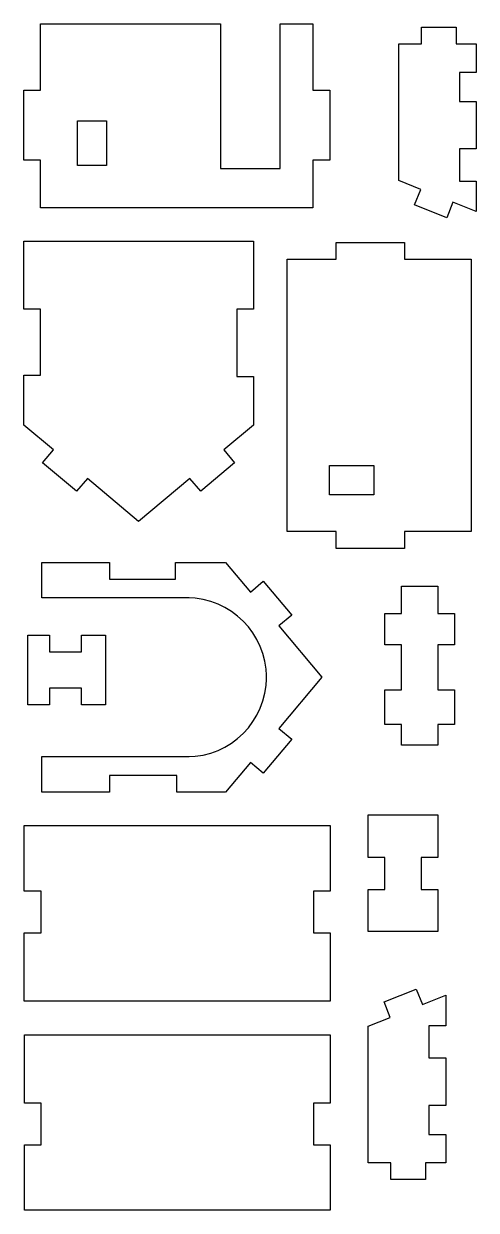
# Model space of a CAD drawing. Extents: x 0 to 27, y 0 to 70.8.
import ezdxf

# ---------------------------------------------------------------- set-up
doc = ezdxf.new("R2010")
doc.units = 0
doc.layers.get('0').update_dxf_attribs({"linetype": 'CONTINUOUS'})

msp = doc.modelspace()

# ---------------------------------------------------------------- linework, layer by layer
at = {"color": 0}
for points in [[(17.257, 66.846), (18.257, 66.846), (18.257, 62.679), (17.257, 62.679), (17.257, 59.835), (1, 59.835), (1, 62.679), (0, 62.679), (0, 66.846), (1, 66.846), (1, 70.819), (11.738, 70.819), (11.738, 62.183), (15.299, 62.183), (15.299, 70.819), (17.257, 70.819), (17.257, 66.846)], [(27.003, 69.611), (27.003, 67.909), (26.003, 67.909), (26.003, 66.185), (27.003, 66.185), (27.003, 63.348), (26.003, 63.348), (26.003, 61.423), (27.003, 61.423), (27.003, 59.609), (25.61, 60.166), (25.238, 59.238), (23.326, 60.003), (23.697, 60.931), (22.383, 61.457), (22.383, 69.611), (23.728, 69.611), (23.728, 70.611), (25.803, 70.611), (25.803, 69.611), (27.003, 69.611)], [(3.199, 65.015), (4.942, 65.015), (4.942, 62.363), (3.199, 62.363), (3.199, 65.015)], [(13.711, 49.77), (13.711, 46.871), (11.941, 45.385), (12.583, 44.619), (10.558, 42.92), (9.915, 43.686), (6.856, 41.119), (3.796, 43.686), (3.153, 42.92), (1.128, 44.619), (1.771, 45.385), (0, 46.871), (0, 49.857), (1, 49.857), (1, 53.787), (0, 53.787), (0, 57.835), (13.711, 57.835), (13.711, 53.787), (12.711, 53.787), (12.711, 49.77), (13.711, 49.77)], [(22.722, 57.767), (22.722, 56.767), (26.695, 56.767), (26.695, 40.511), (22.722, 40.511), (22.722, 39.511), (18.642, 39.511), (18.642, 40.511), (15.711, 40.511), (15.711, 56.767), (18.642, 56.767), (18.642, 57.767), (22.722, 57.767)], [(18.239, 44.453), (20.891, 44.453), (20.891, 42.71), (18.239, 42.71), (18.239, 44.453)], [(17.794, 31.821), (15.226, 28.761), (15.992, 28.118), (14.293, 26.093), (13.527, 26.736), (12.041, 24.965), (9.142, 24.965), (9.142, 25.965), (5.125, 25.965), (5.125, 24.965), (1.077, 24.965), (1.077, 27.085), (9.751, 27.085), (9.872, 27.085), (10.235, 27.11), (10.705, 27.181), (11.159, 27.298), (11.594, 27.457), (12.008, 27.657), (12.398, 27.894), (12.763, 28.167), (13.099, 28.472), (13.405, 28.808), (13.677, 29.173), (13.914, 29.564), (14.114, 29.977), (14.273, 30.413), (14.39, 30.866), (14.461, 31.336), (14.486, 31.7), (14.486, 31.821), (14.486, 31.942), (14.461, 32.305), (14.39, 32.775), (14.273, 33.229), (14.114, 33.664), (13.914, 34.078), (13.677, 34.468), (13.405, 34.833), (13.099, 35.169), (12.763, 35.474), (12.398, 35.747), (12.008, 35.984), (11.594, 36.184), (11.159, 36.343), (10.705, 36.46), (10.235, 36.531), (9.872, 36.556), (9.751, 36.556), (1.077, 36.556), (1.077, 38.676), (5.125, 38.676), (5.125, 37.676), (9.055, 37.676), (9.055, 38.676), (12.041, 38.676), (13.527, 36.905), (14.293, 37.548), (15.992, 35.523), (15.226, 34.88), (17.794, 31.821)], [(22.538, 35.63), (22.538, 37.256), (24.704, 37.256), (24.704, 35.63), (25.704, 35.63), (25.704, 33.755), (24.704, 33.755), (24.704, 31.069), (25.704, 31.069), (25.704, 28.994), (24.704, 28.994), (24.704, 27.772), (22.538, 27.772), (22.538, 28.994), (21.538, 28.994), (21.538, 31.069), (22.538, 31.069), (22.538, 33.755), (21.538, 33.755), (21.538, 35.63), (22.538, 35.63)], [(4.874, 30.176), (3.454, 30.176), (3.454, 31.176), (1.529, 31.176), (1.529, 30.176), (0.254, 30.176), (0.254, 34.342), (1.529, 34.342), (1.529, 33.342), (3.454, 33.342), (3.454, 34.342), (4.874, 34.342), (4.874, 30.176)], [(21.55, 19.148), (21.55, 21.057), (20.55, 21.057), (20.55, 23.615), (24.716, 23.615), (24.716, 21.057), (23.716, 21.057), (23.716, 19.148), (24.716, 19.148), (24.716, 16.644), (20.55, 16.644), (20.55, 19.148), (21.55, 19.148)], [(0.035, 16.564), (1.035, 16.564), (1.035, 19.058), (0.035, 19.058), (0.035, 22.965), (18.292, 22.965), (18.292, 19.058), (17.292, 19.058), (17.292, 16.564), (18.292, 16.564), (18.292, 12.489), (0.035, 12.489), (0.035, 16.564)], [(25.179, 12.844), (25.179, 11.029), (24.179, 11.029), (24.179, 9.104), (25.179, 9.104), (25.179, 6.268), (24.179, 6.268), (24.179, 4.543), (25.179, 4.543), (25.179, 2.842), (23.979, 2.842), (23.979, 1.842), (21.904, 1.842), (21.904, 2.842), (20.558, 2.842), (20.558, 10.995), (21.873, 11.521), (21.502, 12.45), (23.414, 13.215), (23.785, 12.286), (25.179, 12.844)], [(18.292, 6.414), (17.292, 6.414), (17.292, 3.92), (18.292, 3.92), (18.292, 0.014), (0.036, 0.014), (0.036, 3.92), (1.036, 3.92), (1.036, 6.414), (0.036, 6.414), (0.036, 10.489), (18.292, 10.489), (18.292, 6.414)]]:
    msp.add_lwpolyline(points, close=True, dxfattribs=at)

doc.saveas('drawing.dxf')
